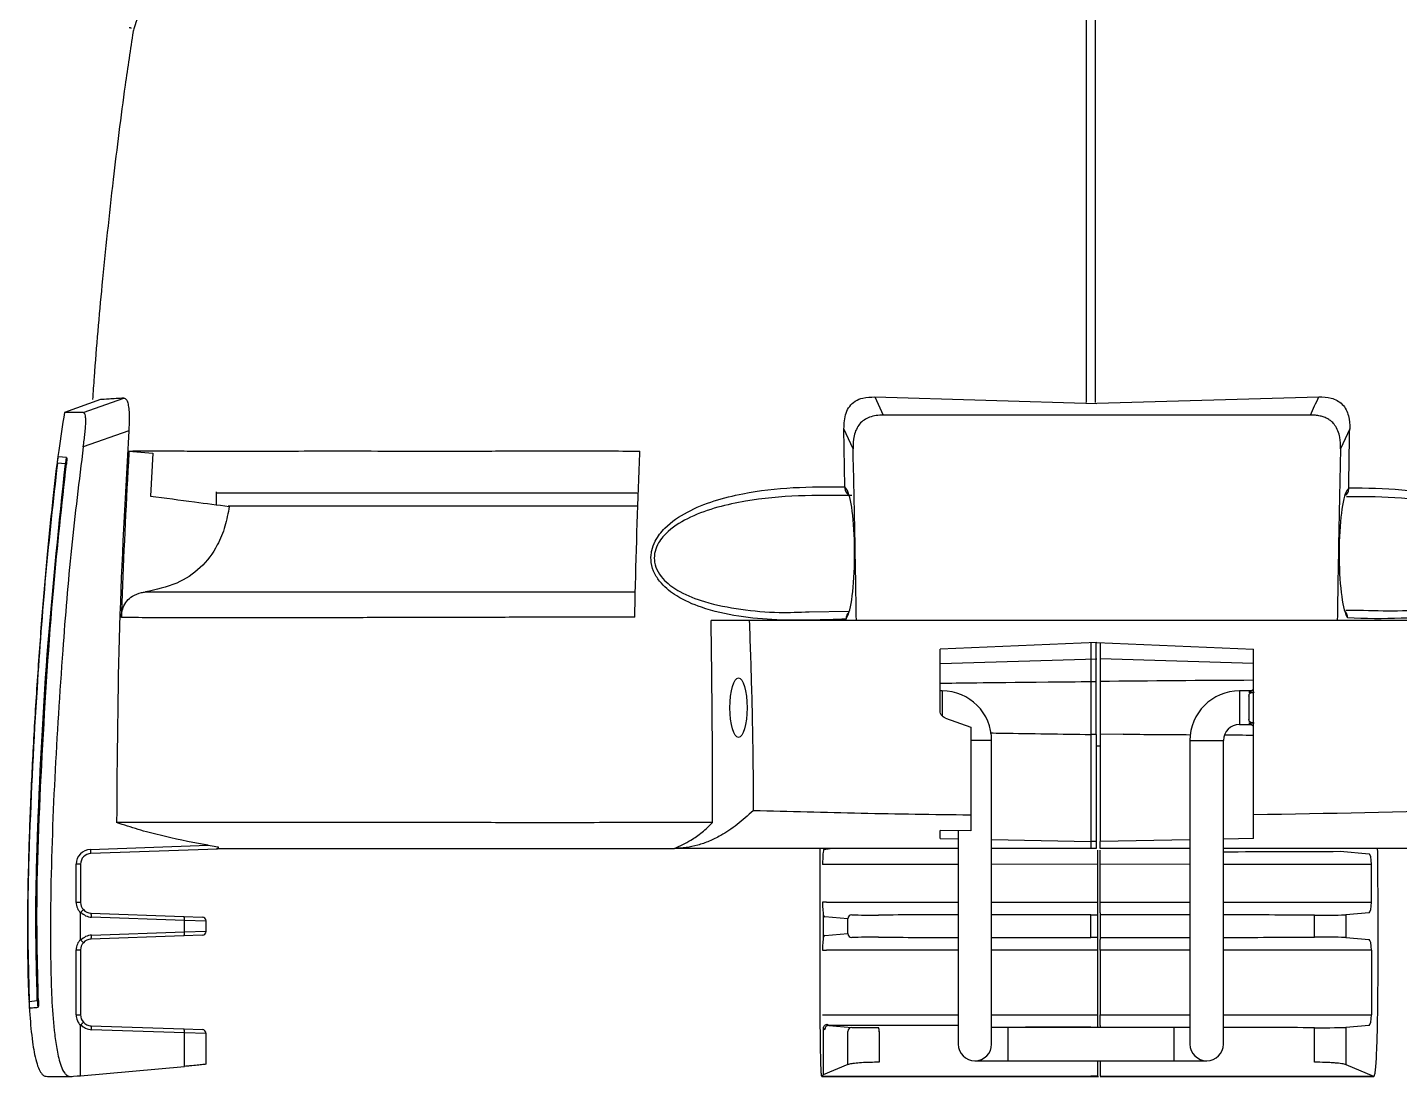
# Model space of a CAD drawing. Extents: x 5 to 346, y -5 to 215.
# Drawn here: x 326.97 to 332.09, y 70.25 to 74.16 of the extents above; entities that cross this region are included whole.
import ezdxf

# ---------------------------------------------------------------- set-up
doc = ezdxf.new("R2010")
doc.units = 0
doc.header["$LTSCALE"] = 0.5
doc.header["$MEASUREMENT"] = 0
doc.layers.get('0').update_dxf_attribs({"linetype": 'CONTINUOUS'})
doc.layers.add('RISER', color=7, linetype='CONTINUOUS')

# ---------------------------------------------------------------- blocks, each defined once
blk = doc.blocks.new('ColorSource Par (top)')
at = {"layer": 'RISER'}
for p, q in [((-3.6961, -2.1256), (-3.8302, -2.1744)), ((-3.7609, -2.1744), (-3.6092, -2.1209)), ((-0.806, -2.1163), (0.0224, -2.1402)), ((-0.806, -2.1163), (-0.7748, -2.1838)), ((0.0224, -2.1401), (0.8505, -2.1163)), ((-3.7609, -2.1744), (-3.8302, -2.1744)), ((0.0224, -2.1838), (-0.7748, -2.1838)), ((0.8193, -2.1838), (0.0224, -2.1838)), ((-3.5907, -2.2428), (-3.76, -2.3026)), ((-0.918, -2.4516), (-0.9214, -2.2349)), ((-0.8874, -2.3098), (-0.9214, -2.2349)), ((0.9659, -2.235), (0.9319, -2.3098)), ((-3.823, -2.3417), (-3.853, -2.3391)), ((-3.5898, -2.3181), (-3.5902, -2.3255)), ((-3.5898, -2.3181), (-3.5003, -2.3255)), ((-3.5003, -2.3255), (-3.5093, -2.486)), ((-3.8268, -2.3663), (-3.8568, -2.3637)), ((-0.918, -2.4516), (-0.918, -2.4549)), ((-3.2624, -2.5186), (-3.2624, -2.47)), ((-1.6936, -2.4755), (-3.2624, -2.4755)), ((0.9506, -2.4824), (0.9507, -2.4823)), ((-1.0513, -2.918), (-0.9037, -2.9155)), ((0.9511, -2.9194), (0.9507, -2.9185)), ((0.9519, -2.9116), (1.0179, -2.9122)), ((-1.2749, -2.9505), (-1.4173, -2.9505)), ((0.0224, -2.9505), (-1.2749, -2.9505)), ((-0.913, -2.9421), (-0.9129, -2.9449)), ((-0.9058, -2.9217), (-0.9063, -2.9226)), ((1.4479, -2.9505), (0.0224, -2.9505)), ((0.0224, -3.0317), (-0.5627, -3.0566)), ((-0.0002, -3.0327), (-0.0002, -3.3753)), ((0.0198, -3.3753), (0.0198, -3.0318)), ((0.0224, -3.0318), (0.6073, -3.0566)), ((0.0348, -3.0323), (0.0348, -3.3755)), ((-0.5627, -3.1105), (0.0224, -3.093)), ((0.6073, -3.1105), (0.0348, -3.0934)), ((-0.5552, -3.213), (-0.5627, -3.213)), ((-0.5552, -3.213), (-0.5552, -3.3056)), ((0.5966, -3.213), (0.5548, -3.213)), ((0.5548, -3.213), (0.5548, -3.338)), ((0.5898, -3.2182), (0.606, -3.2071)), ((0.5898, -3.2182), (0.6098, -3.2182)), ((0.5898, -3.2321), (0.5898, -3.3189)), ((-0.543, -3.3142), (-0.4477, -3.3479)), ((-0.0002, -3.3753), (-0.0002, -3.7741)), ((0.0198, -3.3753), (-0.0002, -3.3753)), ((0.0198, -3.3753), (0.0198, -3.7741)), ((0.1205, -3.3742), (0.0348, -3.3755)), ((0.0348, -3.3755), (0.0348, -3.7742)), ((0.5548, -3.338), (0.5966, -3.338)), ((0.6098, -3.3328), (0.5898, -3.3328)), ((0.6071, -3.3445), (0.5898, -3.3328)), ((-0.3702, -3.398), (-0.4481, -3.398)), ((-0.3702, -4.408), (-0.3702, -3.398)), ((0.0348, -3.4192), (0.0198, -3.4192)), ((0.3698, -3.398), (0.3698, -4.408)), ((0.3698, -3.398), (0.4948, -3.398)), ((0.4948, -4.408), (0.4948, -3.398)), ((-0.4477, -3.6764), (-0.4477, -3.7344)), ((-0.4477, -3.7344), (-0.5627, -3.7336)), ((-0.5627, -3.7638), (-0.5627, -3.7336)), ((-0.4952, -3.7341), (-0.4952, -4.408)), ((-3.7335, -3.8042), (-3.2944, -3.7888)), ((-0.5627, -3.7638), (-0.4952, -3.765)), ((-0.3702, -3.7673), (-0.0002, -3.7741)), ((0.0198, -3.7741), (-0.0002, -3.7741)), ((0.0198, -3.7741), (0.0198, -3.8005)), ((0.3698, -3.7681), (0.0348, -3.7742)), ((0.6073, -3.7638), (0.4948, -3.7658)), ((-3.2595, -3.8027), (-3.7316, -3.8192)), ((-3.2627, -3.8005), (-1.5536, -3.8005)), ((-0.4952, -3.8005), (-1.5536, -3.8005)), ((-1.5536, -3.8005), (-1.5536, -3.8005)), ((-0.9964, -3.8051), (-0.9732, -3.8005)), ((-0.0002, -3.8005), (-0.3702, -3.8005)), ((0.0198, -3.8005), (-0.0002, -3.8005)), ((0.0248, -3.8066), (0.0248, -3.8598)), ((0.3698, -3.8005), (0.0348, -3.8005)), ((0.0348, -3.8598), (0.0348, -3.8066)), ((1.7409, -3.8005), (0.4948, -3.8005)), ((0.9308, -3.8113), (1.0383, -3.8201)), ((-3.7865, -4.0019), (-3.7865, -3.8591)), ((-3.7702, -3.8591), (-3.7865, -3.8591)), ((-3.7702, -3.8591), (-3.7702, -4.0019)), ((-0.9864, -3.8601), (-1.0011, -3.8601)), ((-0.4952, -3.86), (-0.9864, -3.8601)), ((0.0248, -3.8598), (-0.3702, -3.8599)), ((0.0248, -3.8598), (0.0248, -4.0012)), ((0.0348, -4.0012), (0.0348, -3.8598)), ((0.3698, -3.8599), (0.0348, -3.8598)), ((1.0467, -3.8601), (0.4948, -3.86)), ((1.0467, -4.0009), (1.0467, -3.8601)), ((-3.7702, -4.0019), (-3.7865, -4.0019)), ((-3.7702, -4.14), (-3.7702, -4.041)), ((-3.7316, -4.0418), (-3.3849, -4.054)), ((-0.9864, -4.0009), (-1.0011, -4.0009)), ((-0.9864, -4.0009), (-0.4952, -4.001)), ((-0.3702, -4.0011), (0.0248, -4.0012)), ((0.0248, -4.0012), (0.0248, -4.0412)), ((0.0248, -4.0412), (0.0248, -4.0478)), ((0.0348, -4.0012), (0.3698, -4.0011)), ((0.0348, -4.0412), (0.0348, -4.0012)), ((0.0348, -4.0412), (0.0348, -4.0481)), ((0.4948, -4.001), (1.0467, -4.0009)), ((1.0383, -4.0409), (0.9513, -4.048)), ((-3.3825, -4.0689), (-3.7293, -4.0568)), ((-3.3849, -4.054), (-3.3161, -4.0564)), ((-3.3825, -4.1121), (-3.3825, -4.0689)), ((-3.3016, -4.0714), (-3.3825, -4.0689)), ((-3.3016, -4.1097), (-3.3016, -4.0714)), ((-0.9984, -4.0505), (-0.9984, -4.1305)), ((-0.9067, -4.063), (-0.9931, -4.0559)), ((-0.9067, -4.118), (-0.9067, -4.063)), ((-0.0002, -4.0628), (-0.0002, -4.0478)), ((-0.0002, -4.0478), (0.0248, -4.0478)), ((-0.0002, -4.1182), (-0.0002, -4.0628)), ((0.0248, -4.0478), (0.0248, -4.0628)), ((0.0248, -4.0628), (0.0248, -4.1182)), ((0.0348, -4.0481), (0.0348, -4.1329)), ((0.8349, -4.1316), (0.8349, -4.0494)), ((0.9513, -4.048), (0.9513, -4.133)), ((-3.3849, -4.127), (-3.7316, -4.1392)), ((-3.7293, -4.1242), (-3.3825, -4.1121)), ((-3.3161, -4.1246), (-3.3849, -4.127)), ((-3.3825, -4.1121), (-3.3016, -4.1097)), ((-0.9931, -4.1251), (-0.9067, -4.118)), ((-0.0002, -4.1332), (-0.0002, -4.1182)), ((0.0248, -4.1332), (-0.0002, -4.1332)), ((0.0248, -4.1182), (0.0248, -4.1332)), ((0.0248, -4.1332), (0.0248, -4.1398)), ((0.0248, -4.1398), (0.0248, -4.1798)), ((0.0348, -4.1329), (0.0348, -4.1398)), ((0.0348, -4.1798), (0.0348, -4.1398)), ((0.9513, -4.133), (1.0383, -4.1401)), ((-3.7865, -4.4219), (-3.7865, -4.1791)), ((-3.7865, -4.1791), (-3.7702, -4.1791)), ((-3.7702, -4.1791), (-3.7702, -4.4219)), ((-1.0011, -4.1801), (-0.9864, -4.1801)), ((-0.4952, -4.18), (-0.9864, -4.1801)), ((0.0248, -4.1798), (-0.3702, -4.1799)), ((0.0248, -4.1798), (0.0248, -4.4212)), ((0.0348, -4.1798), (0.0348, -4.4212)), ((0.3698, -4.1799), (0.0348, -4.1798)), ((1.0467, -4.1801), (0.4948, -4.18)), ((1.0467, -4.1801), (1.0467, -4.4209)), ((-3.9617, -4.3711), (-3.9317, -4.3684)), ((-3.7865, -4.4219), (-3.7702, -4.4219)), ((-1.0011, -4.4209), (-0.9864, -4.4209)), ((-0.9864, -4.4209), (-0.4952, -4.421)), ((-0.4952, -4.408), (-0.4952, -4.5305)), ((-0.3702, -4.5305), (-0.3702, -4.408)), ((-0.3702, -4.4211), (0.0248, -4.4212)), ((0.0248, -4.4212), (0.0248, -4.4612)), ((0.0348, -4.4212), (0.3698, -4.4211)), ((0.0348, -4.4612), (0.0348, -4.4212)), ((0.3698, -4.408), (0.3698, -4.5305)), ((0.4948, -4.5305), (0.4948, -4.408)), ((0.4948, -4.421), (1.0467, -4.4209)), ((-3.7702, -4.6483), (-3.7702, -4.461)), ((-3.7316, -4.4618), (-3.3849, -4.474)), ((-3.3825, -4.4889), (-3.7293, -4.4768)), ((-3.3849, -4.474), (-3.3161, -4.4764)), ((-3.3825, -4.6137), (-3.3825, -4.4889)), ((-3.3016, -4.4914), (-3.3825, -4.4889)), ((-3.3016, -4.6053), (-3.3016, -4.4914)), ((-0.9984, -4.4705), (-0.9984, -4.6454)), ((-0.9784, -4.4609), (-0.8921, -4.468)), ((-0.4952, -4.461), (-0.9784, -4.4609)), ((-0.9067, -4.6069), (-0.9067, -4.483)), ((-0.7903, -4.4841), (-0.7903, -4.5982)), ((-0.3102, -4.468), (-0.3702, -4.468)), ((0.3098, -4.468), (-0.3102, -4.468)), ((-0.3102, -4.468), (-0.3102, -4.593)), ((-0.0002, -4.4678), (0.0248, -4.4678)), ((-0.0002, -4.468), (-0.0002, -4.4678)), ((0.0248, -4.4612), (0.0248, -4.4678)), ((0.0248, -4.4678), (0.0248, -4.468)), ((0.0348, -4.4612), (0.0348, -4.468)), ((0.3698, -4.468), (0.3098, -4.468)), ((0.3098, -4.468), (0.3098, -4.593)), ((0.8349, -4.5982), (0.8349, -4.4694)), ((1.0383, -4.4609), (0.9513, -4.468)), ((0.9513, -4.468), (0.9513, -4.6069)), ((-0.9067, -4.6069), (-0.9984, -4.6454)), ((-0.4327, -4.593), (-0.3102, -4.593)), ((-0.3102, -4.593), (0.3098, -4.593)), ((0.0248, -4.593), (0.0248, -4.5982)), ((0.0248, -4.5982), (0.0248, -4.6505)), ((0.0348, -4.593), (0.0348, -4.5982)), ((0.0348, -4.5982), (0.0348, -4.6505)), ((0.3098, -4.593), (0.4323, -4.593)), ((0.9513, -4.6069), (1.055, -4.6505)), ((-3.8938, -4.651), (-3.8052, -4.651)), ((-3.7702, -4.6483), (-3.3825, -4.6137)), ((-1.0042, -4.651), (-0.0003, -4.651)), ((-0.9984, -4.6454), (-1.0035, -4.6505)), ((-1.0035, -4.6505), (-0.0002, -4.6505)), ((-0.0039, -4.651), (0.0284, -4.651)), ((0.0248, -4.6505), (-0.0002, -4.6505)), ((0.0347, -4.651), (1.0559, -4.651)), ((0.0348, -4.6505), (1.055, -4.6505))]:
    blk.add_line(p, q, dxfattribs=at)
at = {"layer": 'RISER', "flags": 128}
blk.add_lwpolyline([(-3.7965, -4.6505), (-3.7824, -4.6493), (-3.7702, -4.6483)], dxfattribs=at)
at = {"layer": 'RISER'}
for centre, radius, start, end in [((-0.5552, -3.398), 0.185, 0, 90), ((0.5548, -3.398), 0.185, 90, 180), ((0.5548, -3.398), 0.06, 90, 180), ((-3.7315, -3.8591), 0.055, 92, 180), ((-3.7302, -3.8591), 0.04, 92, 180), ((-3.6892, -3.8064), 0.0444, 177.1633, 196.7628), ((-3.7315, -4.0019), 0.055, 180, 225.2913), ((-3.7302, -4.0019), 0.04, 180, 222.1247), ((-3.7274, -4.0019), 0.055, 220.6553, 268), ((-3.7302, -4.0019), 0.04, 222.1247, 268), ((-3.7508, -4.0525), 0.0219, 348.6318, 29.102), ((-3.404, -4.0646), 0.0219, 348.6318, 29.102), ((-3.3166, -4.0714), 0.015, 1.8288, 88), ((-0.8918, -4.0629), 0.0149, 90.8786, 180.3785), ((-3.7315, -4.1791), 0.055, 134.7087, 180), ((-3.7274, -4.1791), 0.055, 92, 139.3447), ((-3.7302, -4.1791), 0.04, 92, 137.8753), ((-3.7508, -4.1285), 0.0219, 330.898, 11.3682), ((-3.404, -4.1164), 0.0219, 330.898, 11.3682), ((-3.3166, -4.1097), 0.015, 272, 357.5879), ((-0.8918, -4.1181), 0.0149, 179.6215, 269.1214), ((-3.7302, -4.1791), 0.04, 137.8753, 180), ((-3.7315, -4.4219), 0.055, 180, 225.2913), ((-3.7302, -4.4219), 0.04, 180, 222.1247), ((-3.7302, -4.4219), 0.04, 222.1247, 268), ((-3.7274, -4.4219), 0.055, 220.6553, 268), ((-3.7508, -4.4725), 0.0219, 348.6318, 29.102), ((-3.404, -4.4846), 0.0219, 348.6318, 29.102), ((-3.3166, -4.4914), 0.015, 1.8288, 88), ((-0.9782, -4.4758), 0.0149, 90.8786, 180.3785), ((-0.8918, -4.4829), 0.0149, 90.8786, 180.3785), ((-0.8134, -4.4807), 0.0234, 351.4785, 29.5884), ((-0.4327, -4.5305), 0.0625, 180, 0), ((0.4323, -4.5305), 0.0625, 180, 0)]:
    blk.add_arc(centre, radius, start, end, dxfattribs=at)
for centre, major_axis, ratio, start_param, end_param in [((-0.9204, -2.7005), (0, 0.2461), 0.158387, 6.063548, 6.22267), ((-0.9204, -2.7005), (0, 0.2461), 0.158387, 3.44239, 6.063548), ((0.9648, -2.7005), (0, 0.2423), 0.158385, 0.241008, 2.868784), ((0.9648, -2.7005), (0, 0.2423), 0.158385, 0.060715, 0.241008), ((-0.9204, -2.7005), (0, 0.2461), 0.158387, 3.333158, 3.44239), ((0.9648, -2.7005), (0, 0.2423), 0.158385, 2.868784, 2.950192), ((1.1203, -3.2755), (3.4136, 0), 0.030245, 1.721668, 1.894428), ((1.1203, -3.2755), (3.4136, 0), 0.030245, 4.415136, 4.491089), ((1.1203, -3.2755), (3.4136, 0), 0.030245, 4.52922, 4.561518), ((-0.9963, -3.8601), (0, 0.055), 0.087636, 0.017483, 1.570829), ((0.0248, -3.7543), (3.386, 0), 0.017455, 4.851645, 4.98327), ((1.0382, -3.8601), (0, 0.04), 0.213381, 4.712315, 6.265661), ((-0.9963, -4.0009), (0, 0.055), 0.087636, 1.570764, 2.694068), ((1.0382, -4.0009), (0, 0.04), 0.213381, 3.159117, 4.712463), ((-0.9929, -4.0009), (0, 0.055), 0.213381, 2.660886, 3.124068), ((-0.8089, -4.0477), (0.085, 0), 0.017455, 3.351032, 4.899392), ((0.0198, -4.1241), (4.3723, 0), 0.017455, 1.688857, 1.757799), ((0.0198, -4.1241), (4.3723, 0), 0.017455, 1.575371, 1.660113), ((0.0248, -4.1241), (4.3573, 0), 0.017455, 1.491536, 1.568501), ((0.0248, -4.1241), (4.3573, 0), 0.017455, 1.383794, 1.462721), ((0.8534, -4.0477), (0.1, 0), 0.017455, 4.525386, 6.073746), ((-0.9963, -4.1801), (0, 0.055), 0.087636, 0.447524, 1.570829), ((-0.9929, -4.1801), (0, 0.055), 0.213381, 0.017524, 0.480706), ((-0.8089, -4.1333), (0.085, 0), 0.017455, 1.383794, 2.932153), ((0.0198, -4.0569), (4.3723, 0), 0.017455, 4.525386, 4.594328), ((0.0198, -4.0569), (4.3723, 0), 0.017455, 4.623072, 4.707815), ((0.0248, -4.0569), (4.3573, 0), 0.017455, 4.714684, 4.791649), ((0.0248, -4.0569), (4.3573, 0), 0.017455, 4.820464, 4.899392), ((0.8534, -4.1333), (0.1, 0), 0.017455, 0.20944, 1.757799), ((1.0382, -4.1801), (0, 0.04), 0.213381, 4.712315, 6.265661), ((1.0382, -4.4209), (0, 0.04), 0.213381, 3.159117, 4.712463), ((-0.9929, -4.4209), (0, 0.055), 0.213381, 2.660886, 3.124068), ((-0.9782, -4.4209), (0, 0.04), 0.299943, 2.675472, 3.123998), ((-0.8089, -4.4677), (0.085, 0), 0.017455, 3.351032, 4.899392), ((0.0198, -4.5441), (4.3723, 0), 0.017455, 1.575371, 1.644014), ((0.0248, -4.5441), (4.3573, 0), 0.017455, 1.383794, 1.462721), ((0.8534, -4.4677), (0.1, 0), 0.017455, 4.525386, 6.073746)]:
    blk.add_ellipse(centre, major_axis=major_axis, ratio=ratio, start_param=start_param, end_param=end_param, dxfattribs=at)
blk.add_ellipse((-1.315, -3.2755), major_axis=(0, 0.1114), ratio=0.286749, dxfattribs=at)
for points, knots in [([(-0.0175, 3.9678), (-0.0175, 3.8357), (-0.0175, 3.7044), (-0.0175, 3.4433), (-0.0175, 3.3135), (-0.0175, 3.0554), (-0.0175, 2.927), (-0.0175, 2.6716), (-0.0175, 2.5445), (-0.0175, 2.2914), (-0.0175, 2.1655), (-0.0175, 1.9152), (-0.0175, 1.7908), (-0.0175, 1.4186), (-0.0175, 1.1719), (-0.0175, 0.6773), (-0.0175, 0.4294), (-0.0175, -0.0711), (-0.0175, -0.3237), (-0.0175, -0.7074), (-0.0175, -0.8358), (-0.0175, -1.0935), (-0.0175, -1.2229), (-0.0175, -1.6123), (-0.0175, -1.8739), (-0.0175, -2.1374)], [0, 0, 0, 0, 0.0625, 0.0625, 0.125, 0.125, 0.1875, 0.1875, 0.25, 0.25, 0.3125, 0.3125, 0.375, 0.375, 0.5, 0.5, 0.625, 0.625, 0.75, 0.75, 0.8125, 0.8125, 0.875, 0.875, 1, 1, 1, 1]), ([(0.0175, -2.1372), (0.0175, -2.1255), (0.0175, -1.883), (0.0175, -1.4111), (0.0175, -0.7296), (0.0175, -0.0557), (0.0175, 0.6081), (0.0175, 1.2688), (0.0175, 1.8735), (0.0175, 2.4293), (0.0175, 2.9351), (0.0175, 3.4483), (0.0175, 3.7948), (0.0175, 3.9678)], [0, 0, 0, 0, 0.005561, 0.115485, 0.225566, 0.33554, 0.447143, 0.5588, 0.670444, 0.752823, 0.835392, 0.917818, 1, 1, 1, 1]), ([(-3.2872, 0.7713), (-3.2874, 0.7675), (-3.2879, 0.7609), (-3.2914, 0.715), (-3.2964, 0.656), (-3.3036, 0.5776), (-3.3133, 0.4837), (-3.326, 0.375), (-3.3418, 0.2559), (-3.3611, 0.1279), (-3.3837, -0.0032), (-3.4093, -0.1352), (-3.4368, -0.261), (-3.4652, -0.379), (-3.4927, -0.4829), (-3.5183, -0.5731), (-3.5402, -0.6456), (-3.558, -0.7019), (-3.5697, -0.7378), (-3.5755, -0.7549), (-3.5749, -0.7532), (-3.5747, -0.7528)], [0, 0, 0, 0, 0.072727, 0.12535, 0.1795, 0.232205, 0.286446, 0.339783, 0.394704, 0.449112, 0.505162, 0.560177, 0.616822, 0.670827, 0.726331, 0.778148, 0.831335, 0.88198, 0.93402, 0.984633, 1, 1, 1, 1]), ([(-3.5745, -0.7526), (-3.5845, -0.8196), (-3.6119, -1.0036), (-3.6514, -1.3193), (-3.6896, -1.6824), (-3.7143, -1.956), (-3.7237, -2.0983), (-3.7255, -2.1262)], [0, 0, 0, 0, 0.147152, 0.403778, 0.690437, 0.939368, 1, 1, 1, 1]), ([(-3.5887, -0.7379), (-3.5885, -0.7379), (-3.5864, -0.7378), (-3.5838, -0.7388), (-3.5821, -0.7403), (-3.5817, -0.7407)], [0, 0, 0, 0, 0.091167, 0.798404, 1, 1, 1, 1]), ([(-3.6092, -2.1209), (-3.6288, -2.1221), (-3.668, -2.1245), (-3.6961, -2.1264), (-3.6959, -2.1264), (-3.6958, -2.1264)], [0, 0, 0, 0, 0.3738856, 0.7500781, 1, 1, 1, 1]), ([(-3.6092, -2.1209), (-3.606, -2.1215), (-3.6005, -2.1226), (-3.5939, -2.1368), (-3.5901, -2.1579), (-3.5884, -2.1901), (-3.5893, -2.2193), (-3.5904, -2.239), (-3.5907, -2.2428)], [0, 0, 0, 0, 0.238055, 0.395689, 0.554448, 0.6971, 0.941468, 1, 1, 1, 1]), ([(-0.9214, -2.2349), (-0.9206, -2.2149), (-0.9194, -2.1854), (-0.9013, -2.1504), (-0.8793, -2.1302), (-0.8463, -2.1171), (-0.8209, -2.1166), (-0.806, -2.1163)], [0, 0, 0, 0, 0.30596, 0.450723, 0.596268, 0.76238, 1, 1, 1, 1]), ([(0.8193, -2.1838), (0.8245, -2.1725), (0.8349, -2.1499), (0.8453, -2.1275), (0.8505, -2.1163)], [0, 0, 0, 0, 0.5047606, 1, 1, 1, 1]), ([(0.8505, -2.1163), (0.8662, -2.1158), (0.8817, -2.1168), (0.9046, -2.1229), (0.9121, -2.1258), (0.9261, -2.1335), (0.9327, -2.1384), (0.9439, -2.15), (0.9486, -2.1568), (0.9561, -2.1712), (0.9589, -2.1788), (0.965, -2.2026), (0.9662, -2.2187), (0.9659, -2.235)], [0, 0, 0, 0, 0.25, 0.25, 0.375, 0.375, 0.5, 0.5, 0.625, 0.625, 0.75, 0.75, 1, 1, 1, 1]), ([(-3.8302, -2.1744), (-3.8378, -2.2217), (-3.8547, -2.3285), (-3.8752, -2.5051), (-3.896, -2.7105), (-3.9153, -2.9369), (-3.9328, -3.1765), (-3.9476, -3.4214), (-3.959, -3.6621), (-3.9664, -3.8911), (-3.9693, -4.101), (-3.9674, -4.2759), (-3.9611, -4.4138), (-3.9517, -4.5141), (-3.9402, -4.5827), (-3.9267, -4.623), (-3.9164, -4.6417), (-3.9043, -4.6504), (-3.8972, -4.6508), (-3.8938, -4.651)], [0, 0, 0, 0, 0.057459, 0.129492, 0.212982, 0.304791, 0.401774, 0.500784, 0.598676, 0.690501, 0.77529, 0.85012, 0.900052, 0.940707, 0.970861, 0.983003, 0.991606, 0.996009, 1, 1, 1, 1]), ([(-3.76, -2.3026), (-3.7578, -2.286), (-3.7544, -2.2611), (-3.7515, -2.2295), (-3.7505, -2.2081), (-3.7511, -2.1919), (-3.754, -2.177), (-3.7581, -2.1755), (-3.7609, -2.1744)], [0, 0, 0, 0, 0.250803, 0.3780206, 0.5017875, 0.6243449, 0.7387798, 1, 1, 1, 1]), ([(-0.7748, -2.1838), (-0.7923, -2.1849), (-0.8175, -2.1865), (-0.8468, -2.2015), (-0.8638, -2.2171), (-0.8764, -2.2376), (-0.8866, -2.2688), (-0.8871, -2.2936), (-0.8874, -2.3098)], [0, 0, 0, 0, 0.268825, 0.385121, 0.499196, 0.617817, 0.750134, 1, 1, 1, 1]), ([(0.9319, -2.3098), (0.932, -2.3062), (0.9321, -2.2994), (0.9317, -2.2893), (0.9309, -2.2797), (0.9297, -2.2705), (0.9269, -2.2562), (0.921, -2.2377), (0.9097, -2.2193), (0.8972, -2.2067), (0.8847, -2.1981), (0.8707, -2.1915), (0.855, -2.187), (0.8376, -2.1843), (0.8256, -2.184), (0.8193, -2.1838)], [0, 0, 0, 0, 0.054577, 0.10661, 0.156268, 0.203738, 0.24922, 0.381204, 0.499535, 0.575917, 0.651825, 0.730103, 0.813098, 0.902616, 1, 1, 1, 1]), ([(-3.5907, -2.2428), (-3.604, -2.4861), (-3.6306, -2.9729), (-3.634, -3.4605), (-3.6356, -3.7044)], [0, 0, 0, 0, 0.499735, 1, 1, 1, 1]), ([(-3.76, -2.3026), (-3.7756, -2.4286), (-3.8068, -2.6808), (-3.8405, -3.0927), (-3.8687, -3.5375), (-3.8832, -3.9357), (-3.8827, -4.2547), (-3.8754, -4.4348), (-3.8588, -4.554), (-3.8478, -4.6031), (-3.8339, -4.6345), (-3.8226, -4.6466), (-3.8112, -4.6518), (-3.8025, -4.651), (-3.7965, -4.6505)], [0, 0, 0, 0, 0.1597237, 0.319645, 0.5199149, 0.7203513, 0.8207324, 0.9213632, 0.9466262, 0.9721086, 0.9845123, 0.9891784, 0.9926191, 1, 1, 1, 1]), ([(-3.8568, -2.3637), (-3.8564, -2.3609), (-3.8557, -2.3553), (-3.8547, -2.348), (-3.8538, -2.3424), (-3.8532, -2.3395), (-3.8531, -2.3392), (-3.853, -2.3391)], [0, 0, 0, 0, 0.214594, 0.429146, 0.644775, 0.861798, 1, 1, 1, 1]), ([(-3.823, -2.3417), (-3.8231, -2.342), (-3.8233, -2.3426), (-3.8241, -2.3469), (-3.8251, -2.3532), (-3.826, -2.3601), (-3.8266, -2.3646), (-3.8268, -2.3663)], [0, 0, 0, 0, 0.217716, 0.435429, 0.653079, 0.869724, 1, 1, 1, 1]), ([(-3.823, -2.3417), (-3.8227, -2.342), (-3.8221, -2.3427), (-3.8218, -2.347), (-3.822, -2.3533), (-3.8225, -2.3603), (-3.823, -2.3649), (-3.8233, -2.3666)], [0, 0, 0, 0, 0.215553, 0.43111, 0.646575, 0.862054, 1, 1, 1, 1]), ([(-3.5902, -2.3255), (-3.5995, -2.5005), (-3.6104, -2.705), (-3.6171, -2.9098), (-3.618, -2.9394)], [0, 0, 0, 0, 0.855272, 1, 1, 1, 1]), ([(-3.5898, -2.3181), (-3.5707, -2.3178), (-3.5326, -2.3172), (-3.4597, -2.3174), (-3.3743, -2.318), (-3.2683, -2.3186), (-3.1384, -2.3185), (-2.9813, -2.3179), (-2.8057, -2.3178), (-2.613, -2.318), (-2.4042, -2.3181), (-2.1778, -2.3179), (-1.9382, -2.3174), (-1.7684, -2.3179), (-1.6834, -2.3181)], [0, 0, 0, 0, 0.070998, 0.142226, 0.214231, 0.286532, 0.37348, 0.461051, 0.547999, 0.635509, 0.724628, 0.814244, 0.90692, 1, 1, 1, 1]), ([(-1.7021, -2.9379), (-1.7015, -2.9088), (-1.6969, -2.7044), (-1.6904, -2.4978), (-1.6835, -2.3206), (-1.6834, -2.3181)], [0, 0, 0, 0, 0.1408638, 0.9880298, 1, 1, 1, 1]), ([(-0.875, -2.9505), (-0.8767, -2.8435), (-0.8801, -2.6293), (-0.885, -2.4163), (-0.8874, -2.3098)], [0, 0, 0, 0, 0.499821, 1, 1, 1, 1]), ([(0.9319, -2.3098), (0.9306, -2.3629), (0.9294, -2.4161), (0.9271, -2.5227), (0.926, -2.5761), (0.923, -2.7363), (0.9211, -2.8433), (0.9195, -2.9505)], [0, 0, 0, 0, 0.25, 0.25, 0.5, 0.5, 1, 1, 1, 1]), ([(-3.8568, -2.3637), (-3.8723, -2.5029), (-3.9033, -2.7815), (-3.9381, -3.2555), (-3.9601, -3.6877), (-3.97, -4.078), (-3.9645, -4.2733), (-3.9617, -4.3711)], [0, 0, 0, 0, 0.208863, 0.417939, 0.708646, 0.854234, 1, 1, 1, 1]), ([(-3.9317, -4.3684), (-3.9345, -4.2616), (-3.9401, -4.0478), (-3.9267, -3.6026), (-3.8975, -3.0412), (-3.8501, -2.5887), (-3.8268, -2.3663)], [0, 0, 0, 0, 0.159716, 0.319787, 0.665788, 1, 1, 1, 1]), ([(-3.9274, -4.3681), (-3.9299, -4.2719), (-3.938, -3.9668), (-3.915, -3.4525), (-3.8794, -2.8812), (-3.84, -2.5199), (-3.8233, -2.3666)], [0, 0, 0, 0, 0.1439256, 0.4564033, 0.7694111, 1, 1, 1, 1]), ([(-0.9129, -2.9449), (-0.9998, -2.9483), (-1.1355, -2.9535), (-1.3156, -2.9367), (-1.4418, -2.909), (-1.5391, -2.8667), (-1.5973, -2.8215), (-1.6289, -2.7774), (-1.6425, -2.7372), (-1.642, -2.7066), (-1.6367, -2.6795), (-1.6238, -2.6459), (-1.5812, -2.592), (-1.5051, -2.5412), (-1.4056, -2.5017), (-1.274, -2.4697), (-1.1112, -2.4509), (-0.9827, -2.4513), (-0.918, -2.4516)], [0, 0, 0, 0, 0.155181, 0.242407, 0.330958, 0.394178, 0.44011, 0.465818, 0.491341, 0.513103, 0.517073, 0.538788, 0.574116, 0.636426, 0.702442, 0.769911, 0.884218, 1, 1, 1, 1]), ([(-0.918, -2.4549), (-0.9178, -2.4578), (-0.9174, -2.4638), (-0.9138, -2.4716), (-0.9096, -2.4772), (-0.9062, -2.4791), (-0.9051, -2.4798)], [0, 0, 0, 0, 0.276603, 0.552568, 0.844828, 1, 1, 1, 1]), ([(0.9625, -2.4557), (1.029, -2.4553), (1.0953, -2.4572), (1.2256, -2.468), (1.2898, -2.4768), (1.3842, -2.4988), (1.4154, -2.5076), (1.4615, -2.5242), (1.4767, -2.5303), (1.5065, -2.5437), (1.521, -2.5511), (1.5493, -2.5675), (1.5631, -2.5766), (1.5895, -2.5971), (1.6018, -2.6084), (1.6184, -2.6276), (1.6237, -2.6344), (1.6331, -2.6488), (1.6373, -2.6563), (1.6444, -2.6721), (1.6473, -2.6805), (1.6512, -2.6976), (1.6523, -2.7063), (1.6524, -2.724), (1.6515, -2.7326), (1.6478, -2.7495), (1.645, -2.7578), (1.638, -2.7733), (1.6338, -2.7807), (1.6245, -2.7946), (1.6193, -2.801), (1.6029, -2.8192), (1.5904, -2.83), (1.5642, -2.849), (1.5503, -2.8573), (1.5217, -2.8723), (1.507, -2.8788), (1.4773, -2.8906), (1.4621, -2.8957), (1.4162, -2.9097), (1.3848, -2.9168), (1.289, -2.934), (1.2236, -2.9396), (1.0914, -2.9445), (1.0247, -2.9437), (0.9575, -2.9409)], [0, 0, 0, 0, 0.125, 0.125, 0.25, 0.25, 0.3125, 0.3125, 0.34375, 0.34375, 0.375, 0.375, 0.40625, 0.40625, 0.4375, 0.4375, 0.453125, 0.453125, 0.46875, 0.46875, 0.484375, 0.484375, 0.5, 0.5, 0.515625, 0.515625, 0.53125, 0.53125, 0.546875, 0.546875, 0.5625, 0.5625, 0.59375, 0.59375, 0.625, 0.625, 0.65625, 0.65625, 0.6875, 0.6875, 0.75, 0.75, 0.875, 0.875, 1, 1, 1, 1]), ([(-3.5093, -2.486), (-3.4547, -2.4932), (-3.3567, -2.5062), (-3.2587, -2.5191), (-3.2152, -2.5248)], [0, 0, 0, 0, 0.556649, 1, 1, 1, 1]), ([(-0.8924, -2.4844), (-0.9589, -2.4836), (-1.0923, -2.4819), (-1.2594, -2.4976), (-1.3937, -2.526), (-1.4923, -2.5604), (-1.5684, -2.6051), (-1.6113, -2.6532), (-1.628, -2.6917), (-1.6301, -2.717), (-1.6268, -2.7433), (-1.6163, -2.7709), (-1.5848, -2.81), (-1.5268, -2.8498), (-1.4308, -2.8868), (-1.3057, -2.9104), (-1.1749, -2.9224), (-1.0887, -2.9193), (-1.0513, -2.918)], [0, 0, 0, 0, 0.132532, 0.266235, 0.338611, 0.411996, 0.478653, 0.515402, 0.537418, 0.558852, 0.56316, 0.588945, 0.615536, 0.664234, 0.73258, 0.828183, 0.925473, 1, 1, 1, 1]), ([(0.951, -2.4826), (0.9517, -2.4822), (0.9545, -2.4805), (0.9582, -2.4753), (0.9618, -2.4676), (0.9622, -2.4616), (0.9625, -2.4586)], [0, 0, 0, 0, 0.095099, 0.407379, 0.703373, 1, 1, 1, 1]), ([(1.0179, -2.9122), (1.0662, -2.9133), (1.1737, -2.9159), (1.3111, -2.904), (1.4305, -2.8812), (1.5133, -2.8543), (1.5783, -2.8188), (1.617, -2.7825), (1.6361, -2.7468), (1.6418, -2.7147), (1.6346, -2.6786), (1.6094, -2.6373), (1.5468, -2.5849), (1.4264, -2.5338), (1.2564, -2.5004), (1.0917, -2.4883), (0.9899, -2.4883), (0.9546, -2.4884)], [0, 0, 0, 0, 0.097533, 0.216963, 0.283067, 0.350078, 0.398446, 0.437581, 0.457983, 0.4792, 0.500457, 0.528139, 0.573175, 0.663507, 0.794578, 0.928638, 1, 1, 1, 1]), ([(-3.2152, -2.5248), (-3.2199, -2.5496), (-3.2293, -2.5991), (-3.2613, -2.679), (-3.3191, -2.7571), (-3.414, -2.8195), (-3.4885, -2.8352), (-3.5284, -2.8435)], [0, 0, 0, 0, 0.155978, 0.311569, 0.52986, 0.748429, 1, 1, 1, 1]), ([(-1.6899, -2.5242), (-1.7513, -2.5242), (-1.9275, -2.5242), (-2.1939, -2.5242), (-2.4835, -2.5242), (-2.7183, -2.5242), (-2.9038, -2.5242), (-3.0465, -2.5242), (-3.1539, -2.5242), (-3.2009, -2.5242), (-3.2194, -2.5242)], [0, 0, 0, 0, 0.083716, 0.24039, 0.397421, 0.552396, 0.673564, 0.796226, 0.919654, 1, 1, 1, 1]), ([(-3.618, -2.9394), (-3.6168, -2.9264), (-3.6146, -2.9043), (-3.5988, -2.8765), (-3.5751, -2.8565), (-3.55, -2.8472), (-3.5332, -2.8444), (-3.5284, -2.8436)], [0, 0, 0, 0, 0.2669445, 0.4558246, 0.6450389, 0.8986772, 1, 1, 1, 1]), ([(-3.5284, -2.8436), (-3.4958, -2.8435), (-3.4308, -2.8434), (-3.2967, -2.8434), (-3.1833, -2.8434), (-3.1269, -2.8434)], [0, 0, 0, 0, 0.3343079, 0.6685449, 1, 1, 1, 1]), ([(-3.1269, -2.8434), (-3.0845, -2.8434), (-2.9997, -2.8434), (-2.9014, -2.8434), (-2.8522, -2.8434)], [0, 0, 0, 0, 0.500014, 1, 1, 1, 1]), ([(-2.8522, -2.8434), (-2.8318, -2.8434), (-2.791, -2.8434), (-2.7481, -2.8435), (-2.7266, -2.8435)], [0, 0, 0, 0, 0.499289, 1, 1, 1, 1]), ([(-2.7266, -2.8435), (-2.6495, -2.8435), (-2.4956, -2.8435), (-2.3216, -2.8436), (-2.2349, -2.8436)], [0, 0, 0, 0, 0.501628, 1, 1, 1, 1]), ([(-2.2349, -2.8436), (-2.2211, -2.8436), (-2.1936, -2.8436), (-2.1657, -2.8436), (-2.1518, -2.8436)], [0, 0, 0, 0, 0.500072, 1, 1, 1, 1]), ([(-2.1518, -2.8436), (-2.0733, -2.8437), (-1.9275, -2.8437), (-1.7718, -2.8437), (-1.6999, -2.8437)], [0, 0, 0, 0, 0.538293, 1, 1, 1, 1]), ([(0.9575, -2.9384), (0.9573, -2.9355), (0.957, -2.9297), (0.954, -2.9227), (0.951, -2.9196), (0.9497, -2.9183)], [0, 0, 0, 0, 0.358486, 0.716264, 1, 1, 1, 1]), ([(-3.1991, -2.9404), (-3.2585, -2.9404), (-3.3778, -2.9403), (-3.5177, -2.9398), (-3.5846, -2.9395), (-3.618, -2.9394)], [0, 0, 0, 0, 0.331778, 0.666034, 1, 1, 1, 1]), ([(-2.9177, -2.9401), (-2.9685, -2.9402), (-3.0692, -2.9403), (-3.156, -2.9404), (-3.1991, -2.9404)], [0, 0, 0, 0, 0.504396, 1, 1, 1, 1]), ([(-2.7891, -2.9399), (-2.8111, -2.9399), (-2.855, -2.94), (-2.8968, -2.9401), (-2.9177, -2.9401)], [0, 0, 0, 0, 0.502172, 1, 1, 1, 1]), ([(-2.2861, -2.9386), (-2.3751, -2.9389), (-2.5531, -2.9393), (-2.7104, -2.9397), (-2.7891, -2.9399)], [0, 0, 0, 0, 0.499834, 1, 1, 1, 1]), ([(-2.2012, -2.9385), (-2.2155, -2.9385), (-2.244, -2.9386), (-2.2721, -2.9386), (-2.2861, -2.9386)], [0, 0, 0, 0, 0.499933, 1, 1, 1, 1]), ([(-1.7021, -2.9379), (-1.7881, -2.9379), (-1.9599, -2.938), (-2.1208, -2.9383), (-2.2012, -2.9385)], [0, 0, 0, 0, 0.500224, 1, 1, 1, 1]), ([(-1.4116, -3.7043), (-1.4117, -3.5787), (-1.412, -3.3272), (-1.4155, -3.0761), (-1.4173, -2.9505)], [0, 0, 0, 0, 0.4997552, 1, 1, 1, 1]), ([(-1.2749, -2.9505), (-1.272, -3.034), (-1.2658, -3.2069), (-1.2611, -3.4437), (-1.2602, -3.5968), (-1.2598, -3.6597)], [0, 0, 0, 0, 0.354665, 0.734886, 1, 1, 1, 1]), ([(-0.9057, -2.9226), (-0.9068, -2.9237), (-0.9096, -2.9266), (-0.9124, -2.9334), (-0.9128, -2.9392), (-0.913, -2.9421)], [0, 0, 0, 0, 0.254882, 0.62704, 1, 1, 1, 1]), ([(-0.5627, -3.2863), (-0.5627, -3.2816), (-0.5627, -3.2049), (-0.5627, -3.1284), (-0.5627, -3.0566)], [0, 0, 0, 0, 0.060514, 1, 1, 1, 1]), ([(0.6073, -3.675), (0.6073, -3.5569), (0.6073, -3.4615), (0.6073, -3.2705), (0.6073, -3.1749), (0.6073, -3.0566)], [0, 0, 0, 0, 0.5, 0.5, 1, 1, 1, 1]), ([(-0.5627, -3.1843), (-0.4857, -3.1831), (-0.3884, -3.1815), (-0.0165, -3.1782), (0.0198, -3.1778)], [0, 0, 0, 0, 0.7638933, 0.9648131, 0.9648131, 0.9648131, 0.9648131]), ([(0.5898, -3.2321), (0.59, -3.2298), (0.5904, -3.2258), (0.5942, -3.2216), (0.5994, -3.2193), (0.605, -3.2183), (0.6085, -3.2183), (0.6098, -3.2182)], [0, 0, 0, 0, 0.287921, 0.494979, 0.70301, 0.889448, 1, 1, 1, 1]), ([(-0.543, -3.3142), (-0.546, -3.3128), (-0.5521, -3.3099), (-0.5588, -3.3021), (-0.5623, -3.2939), (-0.5626, -3.2884), (-0.5627, -3.2863)], [0, 0, 0, 0, 0.2753246, 0.5506821, 0.825326, 1, 1, 1, 1]), ([(0.6098, -3.3328), (0.6077, -3.3327), (0.6035, -3.3325), (0.598, -3.3312), (0.5937, -3.3289), (0.5904, -3.325), (0.59, -3.3212), (0.5898, -3.3189)], [0, 0, 0, 0, 0.176038, 0.352003, 0.530065, 0.718745, 1, 1, 1, 1]), ([(-0.4477, -3.3479), (-0.4477, -3.4101), (-0.4477, -3.5196), (-0.4477, -3.6291), (-0.4477, -3.6764)], [0, 0, 0, 0, 0.568639, 1, 1, 1, 1]), ([(-0.3756, -3.3696), (-0.361, -3.3699), (-0.2358, -3.3719), (-0.1107, -3.3737), (-0.0002, -3.3753)], [0, 0, 0, 0, 0.117168, 1, 1, 1, 1]), ([(-1.2598, -3.6597), (-1.2799, -3.6778), (-1.3201, -3.714), (-1.375, -3.7499), (-1.424, -3.7743), (-1.467, -3.7893), (-1.5102, -3.7988), (-1.5391, -3.7999), (-1.5536, -3.8005)], [0, 0, 0, 0, 0.208801, 0.418149, 0.563127, 0.708317, 0.854049, 1, 1, 1, 1]), ([(-0.4477, -3.6764), (-0.4492, -3.6764), (-0.5861, -3.6749), (-0.8587, -3.6709), (-1.1259, -3.6634), (-1.2598, -3.6597)], [0, 0, 0, 0, 0.005481, 0.501597, 1, 1, 1, 1]), ([(-1.4116, -3.7043), (-1.5203, -3.7043), (-1.7387, -3.7044), (-2.0345, -3.7045), (-2.3035, -3.7044), (-2.5462, -3.7044), (-2.7734, -3.7043), (-2.9795, -3.7042), (-3.1623, -3.7042), (-3.3223, -3.7042), (-3.4598, -3.7043), (-3.5644, -3.7043), (-3.6145, -3.7044), (-3.6356, -3.7044)], [0, 0, 0, 0, 0.101607, 0.204124, 0.293668, 0.383833, 0.47597, 0.568792, 0.658049, 0.747933, 0.83979, 0.932327, 1, 1, 1, 1]), ([(-3.2944, -3.7888), (-3.2994, -3.788), (-3.3596, -3.7775), (-3.4468, -3.7592), (-3.5553, -3.7305), (-3.6089, -3.7131), (-3.6356, -3.7044)], [0, 0, 0, 0, 0.043284, 0.52033, 0.759954, 1, 1, 1, 1]), ([(-1.5536, -3.8005), (-1.5332, -3.7909), (-1.4988, -3.7749), (-1.4514, -3.7421), (-1.4247, -3.7167), (-1.4116, -3.7043)], [0, 0, 0, 0, 0.4273062, 0.719303, 1, 1, 1, 1]), ([(-3.2944, -3.7888), (-3.2846, -3.7905), (-3.272, -3.7927), (-3.2593, -3.7948), (-3.2565, -3.7952)], [0, 0, 0, 0, 0.78047, 1, 1, 1, 1]), ([(-0.0002, -3.7741), (-0.0002, -3.7817), (-0.0002, -3.7968), (-0.0002, -3.7993), (-0.0002, -3.8005)], [0, 0, 0, 0, 0.498712, 1, 1, 1, 1]), ([(0.0348, -3.8005), (0.0348, -3.8005), (0.0348, -3.7981), (0.0348, -3.7892), (0.0348, -3.7826), (0.0348, -3.7742)], [0, 0, 0, 0, 0.5, 0.5, 1, 1, 1, 1]), ([(-3.2565, -3.7952), (-3.2568, -3.7966), (-3.2573, -3.7994), (-3.2581, -3.8015), (-3.2589, -3.8025), (-3.2593, -3.8026), (-3.2595, -3.8027)], [0, 0, 0, 0, 0.3267324, 0.6530182, 0.8240132, 1, 1, 1, 1]), ([(-1.0035, -4.6505), (-1.0037, -4.6508), (-1.0042, -4.6513), (-1.0049, -4.6483), (-1.0058, -4.6403), (-1.0073, -4.6128), (-1.0091, -4.5332), (-1.0102, -4.4063), (-1.0109, -4.1962), (-1.0107, -3.9939), (-1.0101, -3.845), (-1.0099, -3.8005)], [0, 0, 0, 0, 0.009102, 0.01822, 0.030446, 0.052711, 0.128431, 0.308024, 0.48962, 0.847487, 1, 1, 1, 1]), ([(1.055, -4.6505), (1.0555, -4.6508), (1.0567, -4.6513), (1.0584, -4.6484), (1.0599, -4.6427), (1.0619, -4.6308), (1.064, -4.6089), (1.0674, -4.5547), (1.07, -4.459), (1.0719, -4.3158), (1.0723, -4.128), (1.0718, -3.9527), (1.0707, -3.8365), (1.0703, -3.8005)], [0, 0, 0, 0, 0.00928, 0.018502, 0.028705, 0.040607, 0.070859, 0.110626, 0.233801, 0.39992, 0.602061, 0.876383, 1, 1, 1, 1]), ([(-3.7691, -4.0377), (-3.7693, -4.038), (-3.7699, -4.0386), (-3.7702, -4.0398), (-3.7702, -4.0406), (-3.7702, -4.041)], [0, 0, 0, 0, 0.297484, 0.679934, 1, 1, 1, 1]), ([(-3.7599, -4.0287), (-3.7599, -4.0287), (-3.7599, -4.0287), (-3.7599, -4.0288), (-3.7605, -4.0296), (-3.7625, -4.0316), (-3.7655, -4.0344), (-3.7679, -4.0366), (-3.7691, -4.0377)], [0, 0, 0, 0, 0.014294, 0.059245, 0.295665, 0.530715, 0.765351, 1, 1, 1, 1]), ([(-0.9983, -4.0497), (-0.9984, -4.0498), (-0.9984, -4.0501), (-0.9984, -4.0504), (-0.9984, -4.0505)], [0, 0, 0, 0, 0.730559, 1, 1, 1, 1]), ([(-3.7702, -4.14), (-3.7702, -4.1405), (-3.7702, -4.1415), (-3.7697, -4.1426), (-3.7692, -4.1431), (-3.7691, -4.1433)], [0, 0, 0, 0, 0.410528, 0.825604, 1, 1, 1, 1]), ([(-3.7691, -4.1433), (-3.7679, -4.1444), (-3.7655, -4.1466), (-3.7625, -4.1494), (-3.7605, -4.1514), (-3.7599, -4.1522), (-3.7599, -4.1523), (-3.7599, -4.1523), (-3.7599, -4.1523)], [0, 0, 0, 0, 0.234649, 0.469285, 0.704335, 0.940755, 0.985706, 1, 1, 1, 1]), ([(-0.9984, -4.1305), (-0.9984, -4.1307), (-0.9984, -4.131), (-0.9983, -4.1313), (-0.9983, -4.1313)], [0, 0, 0, 0, 0.73095, 1, 1, 1, 1]), ([(-3.9597, -4.3958), (-3.9598, -4.3955), (-3.96, -4.395), (-3.9604, -4.3907), (-3.9609, -4.3843), (-3.9613, -4.3774), (-3.9616, -4.3728), (-3.9617, -4.3711)], [0, 0, 0, 0, 0.217017, 0.434074, 0.650101, 0.86469, 1, 1, 1, 1]), ([(-3.9597, -4.3958), (-3.956, -4.3955), (-3.9502, -4.395), (-3.9346, -4.3936), (-3.9289, -4.3931)], [0, 0, 0, 0, 0.6352108, 1, 1, 1, 1]), ([(-3.9317, -4.3684), (-3.9316, -4.3712), (-3.9313, -4.3768), (-3.9308, -4.3842), (-3.9303, -4.3898), (-3.9299, -4.3928), (-3.9298, -4.3931), (-3.9297, -4.3932)], [0, 0, 0, 0, 0.213755, 0.42751, 0.641399, 0.856355, 1, 1, 1, 1]), ([(-3.9274, -4.3681), (-3.9272, -4.3709), (-3.927, -4.3765), (-3.9271, -4.384), (-3.9275, -4.3897), (-3.9282, -4.3926), (-3.9287, -4.393), (-3.9289, -4.3931)], [0, 0, 0, 0, 0.215893, 0.431782, 0.647741, 0.863688, 1, 1, 1, 1]), ([(-3.7691, -4.4577), (-3.7679, -4.4566), (-3.7655, -4.4544), (-3.7625, -4.4516), (-3.7605, -4.4496), (-3.7599, -4.4488), (-3.7599, -4.4487), (-3.7599, -4.4487), (-3.7599, -4.4487)], [0, 0, 0, 0, 0.234649, 0.469285, 0.704335, 0.940755, 0.985706, 1, 1, 1, 1]), ([(-3.7691, -4.4577), (-3.7693, -4.458), (-3.7699, -4.4586), (-3.7702, -4.4598), (-3.7702, -4.4606), (-3.7702, -4.461)], [0, 0, 0, 0, 0.297484, 0.679934, 1, 1, 1, 1]), ([(-0.9983, -4.4697), (-0.9984, -4.4698), (-0.9984, -4.4701), (-0.9984, -4.4704), (-0.9984, -4.4705)], [0, 0, 0, 0, 0.730559, 1, 1, 1, 1]), ([(-0.9983, -4.4697), (-0.998, -4.4682), (-0.9974, -4.4651), (-0.9944, -4.4612), (-0.9904, -4.4582), (-0.9866, -4.457), (-0.9844, -4.4567), (-0.9838, -4.4566), (-0.9836, -4.4566)], [0, 0, 0, 0, 0.22898, 0.457957, 0.687044, 0.916548, 0.981387, 1, 1, 1, 1]), ([(-3.303, -4.6053), (-3.3027, -4.6054), (-3.3019, -4.6056), (-3.3127, -4.6069), (-3.3334, -4.6091), (-3.3586, -4.6116), (-3.376, -4.6131), (-3.3825, -4.6137)], [0, 0, 0, 0, 0.120554, 0.363866, 0.607621, 0.852293, 1, 1, 1, 1]), ([(-0.7903, -4.5982), (-0.8015, -4.5983), (-0.824, -4.5985), (-0.8565, -4.6), (-0.8835, -4.6023), (-0.9001, -4.6047), (-0.9049, -4.6063), (-0.9067, -4.6069)], [0, 0, 0, 0, 0.21674, 0.433466, 0.650587, 0.868524, 1, 1, 1, 1]), ([(0.9513, -4.6069), (0.9499, -4.6063), (0.948, -4.6057), (0.9429, -4.6046), (0.9398, -4.6041), (0.9326, -4.603), (0.9285, -4.6025), (0.9194, -4.6016), (0.9143, -4.6012), (0.9036, -4.6004), (0.8979, -4.6), (0.886, -4.5994), (0.8798, -4.5991), (0.8609, -4.5984), (0.8477, -4.5982), (0.8349, -4.5982)], [0, 0, 0, 0, 0.125, 0.125, 0.25, 0.25, 0.375, 0.375, 0.5, 0.5, 0.625, 0.625, 0.75, 0.75, 1, 1, 1, 1])]:
    blk.add_open_spline(points, degree=3, knots=knots, dxfattribs=at)
for points in [[(0.9625, -2.4557), (0.9635, -2.382), (0.9646, -2.3085), (0.9659, -2.235)], [(0.9625, -2.4586), (0.9625, -2.4576), (0.9625, -2.4567), (0.9625, -2.4557)], [(0.9575, -2.9409), (0.9575, -2.9401), (0.9575, -2.9392), (0.9575, -2.9384)], [(1.4327, -3.6555), (1.1608, -3.6649), (0.8857, -3.6713), (0.6073, -3.675)], [(0.6073, -3.7638), (0.6073, -3.7421), (0.6073, -3.7119), (0.6073, -3.675)]]:
    blk.add_open_spline(points, degree=3, dxfattribs=at)

msp = doc.modelspace()

# ---------------------------------------------------------------- block references
msp.add_blockref('ColorSource Par (top)', (330.9356, 74.8978))

doc.saveas('drawing.dxf')
